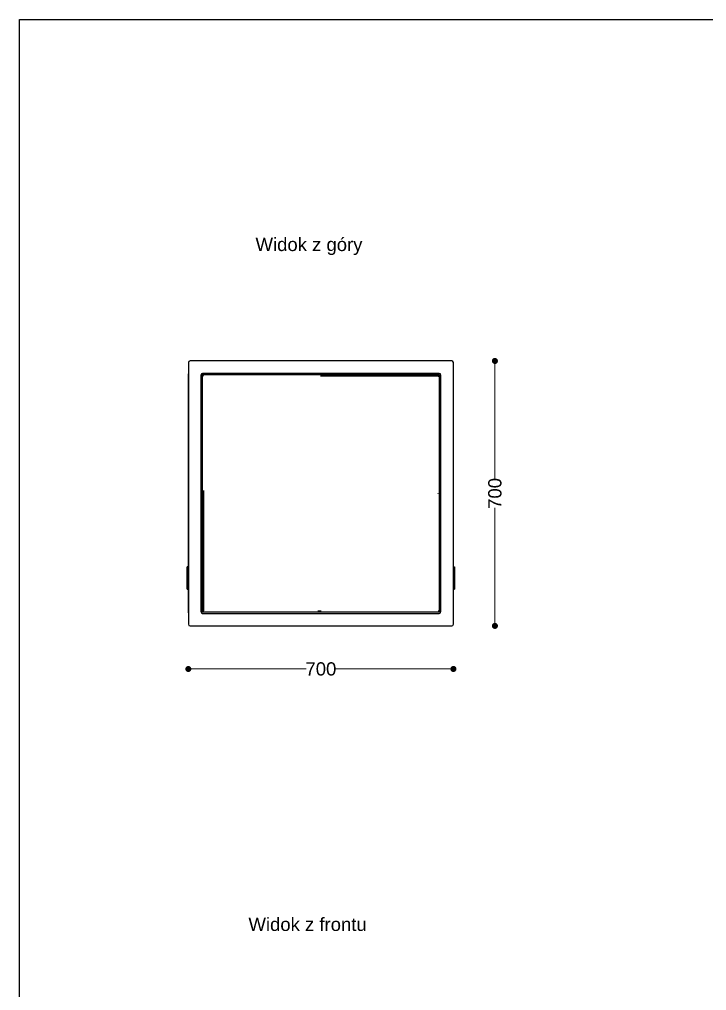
# Model space of a CAD drawing. Header units: millimetres. Extents: x 10366 to 13995, y 24552 to 29685.
# Drawn here: x 10366 to 12181, y 27119 to 29685 of the extents above; entities that cross this region are included whole.
import ezdxf

# ---------------------------------------------------------------- set-up
doc = ezdxf.new("R2010")
doc.units = ezdxf.units.MM
doc.header["$LTSCALE"] = 3
doc.layers.add('Default', color=7, linetype='Continuous')
doc.styles.get("Standard").update_dxf_attribs({"font": 'arial.ttf'})
doc.dimstyles.new('MATEUSZ', dxfattribs={"dimtxt": 35, "dimasz": 16, "dimexe": 0.18, "dimexo": 0.0625, "dimgap": 0.09, "dimtad": 0, "dimdec": 0, "dimdsep": 46, "dimtxsty": 'Standard', "dimblk": 'DOT', "dimcen": 0.09, "dimse1": 1, "dimse2": 1, "dimadec": 0, "dimazin": 0, "dimtfac": 1, "dimtdec": 0, "dimtofl": 0, "dimtmove": 0, "dimatfit": 3, "dimfxl": 1, "dimtolj": 1, "dimtzin": 0, "dimlwd": 9, "dimlwe": 9, "dimarcsym": 0})

# ---------------------------------------------------------------- blocks, each defined once
blk = doc.blocks.new('_Dot')
at = {"color": 0, "linetype": 'ByBlock', "lineweight": -2}
blk.add_line((-0.5, 0), (-1, 0), dxfattribs=at)
at = {"color": 0, "linetype": 'ByBlock', "const_width": 0.5}
blk.add_lwpolyline([(-0.25, 0, 1), (0.25, 0, 1)], format="xyb", close=True, dxfattribs=at)
blk = doc.blocks.new('*D23')
at = {"color": 0, "lineweight": 9, "transparency": 16777216}
for p, q in [((10828.2, 27968.3), (11123.7, 27968.3)), ((11496.2, 27968.3), (11200.8, 27968.3))]:
    blk.add_line(p, q, dxfattribs=at)
at = {"layer": 'Defpoints', "color": 0, "transparency": 16777216}
for p in [(10812.2, 28086.7), (11512.2, 28086.7), (11512.2, 27968.3)]:
    blk.add_point(p, dxfattribs=at)
at = {"color": 0, "lineweight": 9, "transparency": 16777216, "xscale": 16, "yscale": 16, "zscale": 16, "rotation": 180}
blk.add_blockref('_Dot', (10812.2, 27968.3), dxfattribs=at)
at = {"color": 0, "lineweight": 9, "transparency": 16777216, "xscale": 16, "yscale": 16, "zscale": 16}
blk.add_blockref('_Dot', (11512.2, 27968.3), dxfattribs=at)
at = {"color": 0, "transparency": 16777216, "insert": (11162.2, 27968.3), "char_height": 35, "attachment_point": 5}
blk.add_mtext('\\A1;700', dxfattribs=at)
blk = doc.blocks.new('*D24')
at = {"color": 0, "lineweight": 9, "transparency": 16777216}
for p, q in [((11621.7, 28766.2), (11621.7, 28470.8)), ((11621.7, 28098.2), (11621.7, 28393.7))]:
    blk.add_line(p, q, dxfattribs=at)
at = {"layer": 'Defpoints', "color": 0, "transparency": 16777216}
for p in [(11507.7, 28782.2), (11621.7, 28782.2), (11507.7, 28082.2)]:
    blk.add_point(p, dxfattribs=at)
at = {"color": 0, "lineweight": 9, "transparency": 16777216, "xscale": 16, "yscale": 16, "zscale": 16}
for p, rotation in [((11621.7, 28782.2), 90), ((11621.7, 28082.2), 270)]:
    blk.add_blockref('_Dot', p, dxfattribs=dict(at, rotation=rotation))
at = {"color": 0, "transparency": 16777216, "insert": (11621.7, 28432.2), "char_height": 35, "attachment_point": 5, "rotation": 90}
blk.add_mtext('\\A1;700', dxfattribs=at)

msp = doc.modelspace()

# ---------------------------------------------------------------- linework, layer by layer
msp.add_lwpolyline([(10366.2, 24552.5), (10366.2, 29684.6), (13995, 29684.6), (13995, 24552.5)], close=True)
at = {"layer": 'Default'}
for p, q in [((10812.2, 28777.8), (10812.2, 28086.7)), ((11507.7, 28782.2), (10816.7, 28782.2)), ((11512.2, 28086.7), (11512.2, 28777.8)), ((10812.3, 28747.8), (10812.3, 28116.8)), ((10812.3, 28116.8), (10812.3, 28747.8)), ((10845.3, 28744.7), (10845.3, 28119.8)), ((10849.1, 28745.4), (10849.1, 28119.1)), ((11475.3, 28745.4), (10849.1, 28745.4)), ((11474.6, 28749.2), (10849.8, 28749.2)), ((11472.3, 28742.4), (11161.3, 28742.4)), ((11475.3, 28119.1), (11475.3, 28745.4)), ((11479.1, 28119.8), (11479.1, 28744.7)), ((10852.1, 28439.9), (10852.1, 28122.4)), ((11472.3, 28432.2), (11472.3, 28432.7)), ((10809.3, 28179.3), (10809.3, 28238.2)), ((10811.9, 28238.6), (10809.7, 28238.6)), ((10811.9, 28238.2), (10809.7, 28238.2)), ((10809.7, 28179.3), (10809.7, 28238.2)), ((10811.9, 28179.3), (10811.9, 28238.2)), ((11512.3, 28238.2), (11512.3, 28179.3)), ((11512.7, 28238.6), (11514.9, 28238.6)), ((11512.7, 28238.2), (11514.9, 28238.2)), ((11512.7, 28238.2), (11512.7, 28179.3)), ((11514.9, 28238.2), (11514.9, 28179.3)), ((11515.3, 28238.2), (11515.3, 28179.3)), ((10811.9, 28179.3), (10809.7, 28179.3)), ((10811.9, 28178.9), (10809.7, 28178.9)), ((11512.7, 28179.3), (11514.9, 28179.3)), ((11512.7, 28178.9), (11514.9, 28178.9)), ((10849.1, 28119.1), (11475.3, 28119.1)), ((10849.8, 28115.3), (11474.6, 28115.3)), ((11154.5, 28122.1), (11162.5, 28122.1)), ((10816.7, 28082.2), (11507.7, 28082.2))]:
    msp.add_line(p, q, dxfattribs=at)
for points in [[(10852.1, 28742.4, 0), (10852.1, 28742.4, 0), (10852.1, 28742.4, 0), (10852.1, 28742.4, 0), (10852.1, 28742.4, 0), (10852.1, 28742.4, 0), (10852.1, 28742.4, 0), (10852.1, 28742.4, 0), (10852.1, 28742.4, 0), (10852.1, 28742.4, 0), (10852.1, 28742.4, 0), (10852.1, 28742.4, 0), (10851.9, 28742.5, 0), (10849.1, 28745.4, 0)], [(11472.3, 28742.4, 0), (11472.3, 28742.4, 0), (11472.3, 28742.4, 0), (11472.3, 28742.4, 0), (11472.3, 28742.4, 0), (11472.3, 28742.4, 0), (11472.3, 28742.4, 0), (11472.3, 28742.4, 0), (11472.3, 28742.4, 0), (11472.3, 28742.4, 0), (11472.3, 28742.4, 0), (11472.4, 28742.4, 0), (11472.5, 28742.5, 0), (11475.3, 28745.4, 0)], [(10809.7, 28238.2, 0), (10809.3, 28238.2, 0)], [(10809.7, 28238.6, 0), (10809.7, 28238.6, 0), (10809.7, 28238.6, 0), (10809.7, 28238.6, 0), (10809.7, 28238.6, 0), (10809.7, 28238.6, 0), (10809.7, 28238.6, 0), (10809.7, 28238.6, 0), (10809.7, 28238.6, 0), (10809.7, 28238.6, 0), (10809.7, 28238.6, 0), (10809.7, 28238.6, 0), (10809.7, 28238.6, 0), (10809.7, 28238.6, 0), (10809.7, 28238.6, 0), (10809.7, 28238.6, 0), (10809.7, 28238.2, 0)], [(10811.9, 28238.2, 0), (10811.9, 28238.6, 0)], [(10812.3, 28238.2, 0), (10812.3, 28238.2, 0), (10812.3, 28238.2, 0), (10812.3, 28238.2, 0), (10812.3, 28238.2, 0), (10812.3, 28238.2, 0), (10812.3, 28238.2, 0), (10812.3, 28238.2, 0), (10812.3, 28238.2, 0), (10812.3, 28238.2, 0), (10812.3, 28238.2, 0), (10812.3, 28238.2, 0), (10812.3, 28238.2, 0), (10812.3, 28238.2, 0), (10812.3, 28238.2, 0), (10812.2, 28238.2, 0), (10811.9, 28238.2, 0)], [(11512.7, 28238.2, 0), (11512.3, 28238.2, 0)], [(11512.7, 28238.6, 0), (11512.7, 28238.6, 0), (11512.7, 28238.6, 0), (11512.7, 28238.6, 0), (11512.7, 28238.6, 0), (11512.7, 28238.6, 0), (11512.7, 28238.6, 0), (11512.7, 28238.6, 0), (11512.7, 28238.6, 0), (11512.7, 28238.6, 0), (11512.7, 28238.6, 0), (11512.7, 28238.6, 0), (11512.7, 28238.6, 0), (11512.7, 28238.6, 0), (11512.7, 28238.6, 0), (11512.7, 28238.6, 0), (11512.7, 28238.2, 0)], [(11514.9, 28238.2, 0), (11514.9, 28238.6, 0)], [(11515.3, 28238.2, 0), (11515.3, 28238.2, 0), (11515.3, 28238.2, 0), (11515.3, 28238.2, 0), (11515.3, 28238.2, 0), (11515.3, 28238.2, 0), (11515.3, 28238.2, 0), (11515.3, 28238.2, 0), (11515.3, 28238.2, 0), (11515.3, 28238.2, 0), (11515.3, 28238.2, 0), (11515.3, 28238.2, 0), (11515.3, 28238.2, 0), (11515.3, 28238.2, 0), (11515.3, 28238.2, 0), (11515.2, 28238.2, 0), (11514.9, 28238.2, 0)], [(10809.4, 28221.1, 0), (10809.4, 28220.9, 0), (10809.4, 28218.2, 0), (10809.4, 28218, 0), (10809.4, 28217.9, 0), (10809.4, 28217.9, 0), (10809.4, 28217.9, 0), (10809.4, 28217.9, 0), (10809.4, 28217.9, 0), (10809.4, 28217.9, 0), (10809.4, 28217.9, 0), (10809.4, 28217.9, 0), (10809.4, 28217.9, 0), (10809.4, 28217.9, 0), (10809.4, 28217.9, 0), (10809.4, 28217.9, 0), (10809.4, 28217.9, 0), (10809.4, 28217.9, 0), (10809.4, 28217.9, 0), (10809.4, 28217.9, 0), (10809.4, 28217.9, 0), (10809.4, 28217.9, 0), (10809.4, 28217.9, 0), (10809.4, 28217.9, 0), (10809.4, 28217.9, 0), (10809.4, 28217.9, 0), (10809.4, 28217.9, 0), (10809.4, 28217.9, 0), (10809.4, 28217.9, 0), (10809.4, 28217.9, 0), (10809.4, 28217.9, 0), (10809.4, 28217.9, 0), (10809.4, 28217.9, 0), (10809.4, 28217.9, 0), (10809.4, 28217.9, 0), (10809.4, 28217.9, 0), (10809.4, 28217.9, 0), (10809.4, 28217.9, 0), (10809.4, 28217.9, 0), (10809.4, 28217.9, 0), (10809.4, 28217.9, 0), (10809.4, 28217.9, 0), (10809.4, 28217.9, 0), (10809.4, 28217.9, 0), (10809.4, 28217.9, 0), (10809.4, 28217.9, 0), (10809.4, 28217.9, 0), (10809.4, 28217.9, 0), (10809.4, 28217.9, 0), (10809.4, 28217.9, 0), (10809.4, 28217.9, 0), (10809.4, 28217.9, 0), (10809.4, 28217.9, 0), (10809.4, 28217.9, 0), (10809.4, 28218, 0), (10809.4, 28218.2, 0), (10809.4, 28218.9, 0), (10809.4, 28220.2, 0), (10809.4, 28221, 0), (10809.4, 28221.2, 0), (10809.4, 28221.2, 0), (10809.4, 28221.2, 0), (10809.4, 28221.2, 0), (10809.4, 28221.2, 0), (10809.4, 28221.2, 0), (10809.4, 28221.2, 0), (10809.4, 28221.2, 0), (10809.4, 28221.2, 0), (10809.4, 28221.2, 0), (10809.4, 28221.2, 0), (10809.4, 28221.2, 0), (10809.4, 28221.2, 0), (10809.4, 28221.2, 0), (10809.4, 28221.2, 0), (10809.4, 28221.2, 0), (10809.4, 28221.2, 0)], [(10809.3, 28179.3, 0), (10809.3, 28179.3, 0), (10809.3, 28179.3, 0), (10809.3, 28179.3, 0), (10809.3, 28179.3, 0), (10809.3, 28179.3, 0), (10809.3, 28179.3, 0), (10809.3, 28179.3, 0), (10809.3, 28179.3, 0), (10809.3, 28179.3, 0), (10809.3, 28179.3, 0), (10809.3, 28179.3, 0), (10809.3, 28179.3, 0), (10809.3, 28179.3, 0), (10809.3, 28179.3, 0), (10809.3, 28179.3, 0), (10809.3, 28179.3, 0), (10809.7, 28179.3, 0)], [(10809.7, 28179.3, 0), (10809.7, 28178.9, 0)], [(10811.9, 28178.9, 0), (10811.9, 28178.9, 0), (10811.9, 28178.9, 0), (10811.9, 28178.9, 0), (10811.9, 28178.9, 0), (10811.9, 28178.9, 0), (10811.9, 28178.9, 0), (10811.9, 28178.9, 0), (10811.9, 28178.9, 0), (10811.9, 28178.9, 0), (10811.9, 28178.9, 0), (10811.9, 28178.9, 0), (10811.9, 28178.9, 0), (10811.9, 28178.9, 0), (10811.9, 28178.9, 0), (10811.9, 28179, 0), (10811.9, 28179.3, 0)], [(10811.9, 28179.3, 0), (10812.3, 28179.3, 0)], [(11512.3, 28179.3, 0), (11512.3, 28179.3, 0), (11512.3, 28179.3, 0), (11512.3, 28179.3, 0), (11512.3, 28179.3, 0), (11512.3, 28179.3, 0), (11512.3, 28179.3, 0), (11512.3, 28179.3, 0), (11512.3, 28179.3, 0), (11512.3, 28179.3, 0), (11512.3, 28179.3, 0), (11512.3, 28179.3, 0), (11512.3, 28179.3, 0), (11512.3, 28179.3, 0), (11512.3, 28179.3, 0), (11512.3, 28179.3, 0), (11512.7, 28179.3, 0)], [(11512.7, 28179.3, 0), (11512.7, 28178.9, 0)], [(11514.9, 28178.9, 0), (11514.9, 28178.9, 0), (11514.9, 28178.9, 0), (11514.9, 28178.9, 0), (11514.9, 28178.9, 0), (11514.9, 28178.9, 0), (11514.9, 28178.9, 0), (11514.9, 28178.9, 0), (11514.9, 28178.9, 0), (11514.9, 28178.9, 0), (11514.9, 28178.9, 0), (11514.9, 28178.9, 0), (11514.9, 28178.9, 0), (11514.9, 28178.9, 0), (11514.9, 28178.9, 0), (11514.9, 28179, 0), (11514.9, 28179.3, 0)], [(11514.9, 28179.3, 0), (11515.3, 28179.3, 0)], [(10852.1, 28122.1, 0), (10852.1, 28122.1, 0), (10852.1, 28122.1, 0), (10852.1, 28122.1, 0), (10852.1, 28122.1, 0), (10852.1, 28122.1, 0), (10852.1, 28122.1, 0), (10852.1, 28122.1, 0), (10852.1, 28122.1, 0), (10852.1, 28122.1, 0), (10852.1, 28122.1, 0), (10852.1, 28122.1, 0), (10851.9, 28122, 0), (10849.1, 28119.1, 0)], [(11472.3, 28122.1, 0), (11472.3, 28122.1, 0), (11472.3, 28122.1, 0), (11472.3, 28122.1, 0), (11472.3, 28122.1, 0), (11472.3, 28122.1, 0), (11472.3, 28122.1, 0), (11472.3, 28122.1, 0), (11472.3, 28122.1, 0), (11472.3, 28122.1, 0), (11472.3, 28122.1, 0), (11472.4, 28122.1, 0), (11472.4, 28122, 0), (11472.8, 28121.6, 0), (11475.3, 28119.1, 0)]]:
    msp.add_polyline3d(points, dxfattribs=at)
for centre, radius, start, end in [((10816.7, 28777.8), 4.49, 90, 180), ((10816.7, 28777.8), 4.49, 90, 180), ((11507.7, 28777.8), 4.49, 0, 90), ((11507.7, 28777.8), 4.49, 0, 90), ((10816.7, 28756.6), 4.49, 180, 203.2868), ((10816.8, 28747.8), 4.49, 164.3529, 180), ((10849.8, 28744.7), 4.49, 90, 180), ((11474.6, 28744.7), 4.49, 0, 90), ((11474.6, 28744.7), 4.49, 0, 90), ((11507.7, 28756.7), 4.49, 348.9178, 0), ((11507.7, 28747.8), 4.49, 0, 12.9771), ((10809.7, 28238.2), 0.4, 90, 180), ((11512.7, 28238.2), 0.4, 90, 180), ((11514.9, 28238.2), 0.4, 0, 90), ((10809.7, 28179.3), 0.4, 180, 270), ((10811.9, 28179.3), 0.4, 270, 0), ((11512.7, 28179.3), 0.4, 180, 270), ((11514.9, 28179.3), 0.4, 270, 0), ((10816.7, 28107.8), 4.49, 159.5464, 180), ((10816.8, 28116.8), 4.49, 180, 197.7307), ((10849.8, 28119.8), 4.49, 180, 270), ((11474.6, 28119.8), 4.49, 270, 0), ((11507.7, 28116.8), 4.49, 342.4998, 0), ((11507.7, 28107.8), 4.49, 0, 13.8705), ((10816.7, 28086.7), 4.49, 180, 270), ((11507.7, 28086.7), 4.49, 270, 0)]:
    msp.add_arc(centre, radius, start, end, dxfattribs=at)

# ---------------------------------------------------------------- texts
for s, p in [('Widok z góry', (10989.7, 29072.6)), ('Widok z frontu', (10971, 27276.1))]:
    msp.add_text(s, height=34.962).set_placement(p)

# ---------------------------------------------------------------- dimensions: what is measured, and where the dimension line sits
dim = msp.add_linear_dim(base=(11621.7, 28782.2), p1=(11507.7, 28082.2), p2=(11507.7, 28782.2), angle=90, dimstyle='MATEUSZ')
dim.commit()
dim.dimension.update_dxf_attribs({"geometry": '*D24', "text_midpoint": (11621.7, 28432.2)})
dim = msp.add_linear_dim(base=(11512.2, 27968.3), p1=(10812.2, 28086.7), p2=(11512.2, 28086.7), dimstyle='MATEUSZ')
dim.commit()
dim.dimension.update_dxf_attribs({"geometry": '*D23', "text_midpoint": (11162.2, 27968.3)})

doc.saveas('drawing.dxf')
